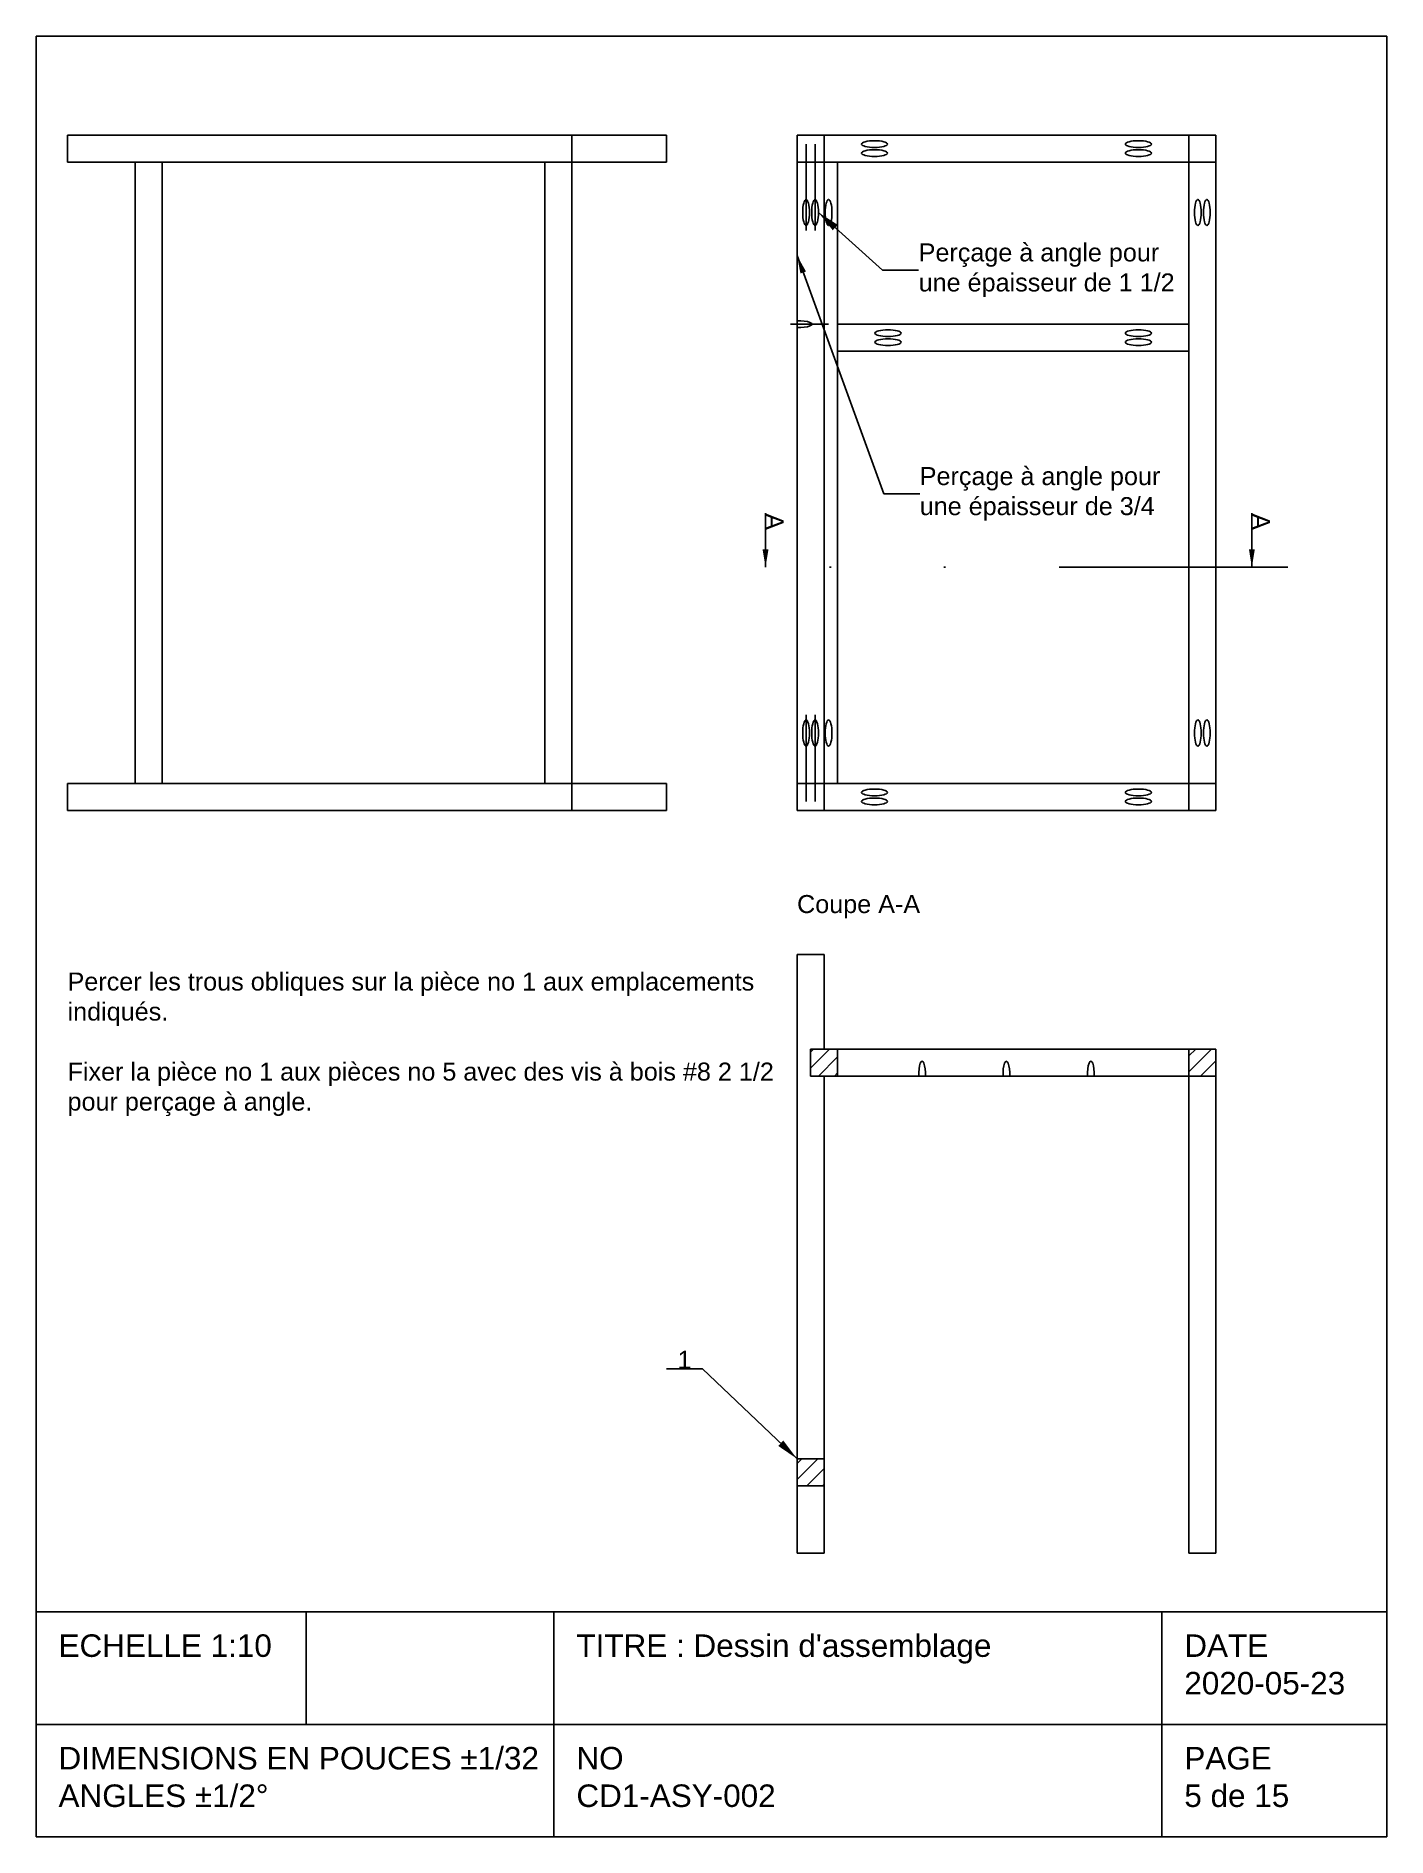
# Model space of a CAD drawing. Header units: inches. Extents: x -67 to 8, y -72 to 28.
import ezdxf

# ---------------------------------------------------------------- set-up
doc = ezdxf.new("R2010")
doc.units = ezdxf.units.IN
doc.header["$MEASUREMENT"] = 0
doc.linetypes.add('CENTER', pattern=[50.8, 31.75, -6.35, 6.35, -6.35])
doc.linetypes.add('DIVIDE', pattern=[31.75, 12.7, -6.3, 0.1, -6.25, 0.1, -6.3])
doc.layers.get('0').update_dxf_attribs({"lineweight": 25})
doc.styles.add('QCADDimTextStyle', font='txt')
doc.styles.add('textstyle11', font='')
doc.styles.add('textstyle12', font='')
doc.styles.add('textstyle13', font='')
doc.styles.add('textstyle14', font='')
doc.styles.add('textstyle15', font='')
doc.styles.add('textstyle16', font='')
doc.styles.add('textstyle17', font='')
doc.styles.add('textstyle18', font='')
doc.styles.add('textstyle19', font='')
doc.styles.add('textstyle20', font='')
doc.styles.add('textstyle21', font='')
doc.styles.add('textstyle22', font='')
doc.styles.add('textstyle23', font='')
doc.styles.get('textstyle11').set_extended_font_data('Arial')
doc.styles.get('textstyle12').set_extended_font_data('Arial')
doc.styles.get('textstyle13').set_extended_font_data('Arial')
doc.styles.get('textstyle14').set_extended_font_data('Arial')
doc.styles.get('textstyle15').set_extended_font_data('Arial')
doc.styles.get('textstyle16').set_extended_font_data('Arial')
doc.styles.get('textstyle17').set_extended_font_data('Arial')
doc.styles.get('textstyle18').set_extended_font_data('Arial')
doc.styles.get('textstyle19').set_extended_font_data('Arial')
doc.styles.get('textstyle20').set_extended_font_data('Arial')
doc.styles.get('textstyle21').set_extended_font_data('Arial')
doc.styles.get('textstyle22').set_extended_font_data('Arial')
doc.styles.get('textstyle23').set_extended_font_data('Arial')
doc.dimstyles.new('QCADDimStyle', dxfattribs={"dimscale": 10, "dimtxt": 0.125, "dimasz": 0.125, "dimexe": 0.0625, "dimexo": 0.03125, "dimgap": 0.03125, "dimtad": 1, "dimtoh": 1, "dimdec": 4, "dimzin": 0, "dimdsep": 46, "dimtxsty": 'QCADDimTextStyle', "dimcen": 0.09, "dimadec": 0, "dimazin": 0, "dimtfac": 1, "dimtdec": 4, "dimtofl": 0, "dimtmove": 0, "dimatfit": 3, "dimfxl": 1, "dimtolj": 1, "dimtzin": 0, "dimarcsym": 0})

# ---------------------------------------------------------------- blocks, each defined once
blk = doc.blocks.new('cartouche_ANSI_A')
for p, q in [((0, 10), (7.5, 10)), ((0, 0), (0, 10)), ((7.5, 10), (7.5, 0)), ((0, 1.5), (0, 0)), ((7.5, 0), (7.5, 1.5)), ((0, 1.25), (7.5, 1.25)), ((1.5, 1.25), (1.5, 0.625)), ((2.875, 0), (2.875, 1.25)), ((6.25, 1.25), (6.25, 0)), ((0, 0), (0, 0.75)), ((7.5, 0.75), (7.5, 0)), ((0, 0.625), (2.875, 0.625)), ((2.875, 0.625), (5.625, 0.625)), ((5.625, 0.625), (7.5, 0.625)), ((7.5, 0), (0, 0)), ((0, 0), (7.5, 0)), ((7.5, 0), (0, 0))]:
    blk.add_line(p, q)
at = {"char_height": 0.125, "attachment_point": 1}
for s, insert, style in [('ECHELLE 1:10', (0.125, 1.125), 'textstyle12'), ("TITRE : Dessin d'assemblage", (3, 1.125), 'textstyle14'), ('DATE\\P2020-05-23', (6.375, 1.125), 'textstyle16'), ('DIMENSIONS EN POUCES %%p1/32\\PANGLES %%p1/2%%d', (0.125, 0.5), 'textstyle11'), ('NO\\PCD1-ASY-002', (3, 0.5), 'textstyle13'), ('PAGE\\P5 de 15', (6.375, 0.5), 'textstyle15')]:
    blk.add_mtext(s, dxfattribs=dict(at, insert=insert, style=style))

msp = doc.modelspace()

# ---------------------------------------------------------------- hatches: boundary and pattern name
h = msp.add_hatch()
h.set_pattern_fill('ANSI31', color=256, scale=5, style=0)
h.paths.add_polyline_path([(-24, -28.25), (-24, -29.75), (-22.5, -29.75), (-22.5, -28.25)], flags=0)
h = msp.add_hatch()
h.set_pattern_fill('ANSI31', color=256, scale=5, style=0)
h.paths.add_polyline_path([(-3, -29.75), (-1.5, -29.75), (-1.5, -28.25), (-3, -28.25)], flags=0)
h = msp.add_hatch()
h.set_pattern_fill('ANSI31', color=256, scale=5, style=0)
h.paths.add_polyline_path([(-24.75, -52.5), (-23.25, -52.5), (-23.25, -51), (-24.75, -51)], flags=0)

# ---------------------------------------------------------------- linework, layer by layer
for p, q in [((-65.25, 22.5), (-65.25, 21)), ((-37.25, 22.5), (-65.25, 22.5)), ((-65.25, 22.5), (-65.25, 21)), ((-32, 22.5), (-65.25, 22.5)), ((-37.25, 21), (-37.25, 22.5)), ((-32, 21), (-32, 22.5)), ((-23.25, 22.5), (-24.75, 22.5)), ((-24.75, 22.5), (-24.75, 21)), ((-23.25, 21), (-23.25, 22.5)), ((-23.25, 22.5), (-3, 22.5)), ((-23.25, 21), (-23.25, 22.5)), ((-1.5, 22.5), (-3, 22.5)), ((-3, 22.5), (-3, 21)), ((-3, 22.5), (-3, 21)), ((-3, 21), (-3, 22.5)), ((-1.5, 21), (-1.5, 22.5)), ((-65.25, 21), (-37.25, 21)), ((-65.25, 21), (-32, 21)), ((-38.75, 21), (-38.75, -13.5)), ((-37.25, 21), (-38.75, 21)), ((-37.25, -13.5), (-37.25, 21)), ((-24.75, 21), (-23.25, 21)), ((-24.75, 21), (-24.75, -13.5)), ((-22.5, 21), (-24, 21)), ((-3, 21), (-23.25, 21)), ((-22.5, -13.5), (-22.5, 21)), ((-3, 21), (-1.5, 21)), ((-3, 21), (-3, -13.5)), ((-1.5, 21), (-3, 21)), ((-1.5, -13.5), (-1.5, 21)), ((-61.5, 21), (-60, 21)), ((-61.5, -13.5), (-61.5, 21)), ((-60, 21), (-60, -13.5)), ((-23.25, -13.5), (-23.25, 21)), ((-23, 12), (-25.12, 12)), ((-22.5, 10.5), (-22.5, 12)), ((-22.5, 12), (-3, 12)), ((-3, 12), (-3, 10.5)), ((-3, 10.5), (-22.5, 10.5)), ((-65.25, -13.5), (-65.25, -15)), ((-37.25, -13.5), (-65.25, -13.5)), ((-65.25, -13.5), (-65.25, -15)), ((-32, -13.5), (-65.25, -13.5)), ((-60, -13.5), (-61.5, -13.5)), ((-38.75, -13.5), (-37.25, -13.5)), ((-37.25, -15), (-37.25, -13.5)), ((-32, -15), (-32, -13.5)), ((-23.25, -13.5), (-24.75, -13.5)), ((-24.75, -13.5), (-24.75, -15)), ((-24.75, -13.5), (-23.25, -13.5)), ((-24, -13.5), (-22.5, -13.5)), ((-23.25, -15), (-23.25, -13.5)), ((-23.25, -13.5), (-3, -13.5)), ((-23.25, -15), (-23.25, -13.5)), ((-1.5, -13.5), (-3, -13.5)), ((-3, -13.5), (-3, -15)), ((-3, -13.5), (-3, -15)), ((-3, -15), (-3, -13.5)), ((-3, -13.5), (-1.5, -13.5)), ((-1.5, -15), (-1.5, -13.5)), ((-65.25, -15), (-37.25, -15)), ((-65.25, -15), (-32, -15)), ((-24.75, -15), (-23.25, -15)), ((-3, -15), (-23.25, -15)), ((-3, -15), (-1.5, -15)), ((-24.75, -56.25), (-24.75, -23)), ((-24.75, -23), (-23.25, -23)), ((-23.25, -23), (-23.25, -28.25)), ((-24, -28.25), (-24, -29.75)), ((-22.5, -28.25), (-24, -28.25)), ((-22.5, -28.25), (-23.25, -28.25)), ((-3, -28.25), (-22.5, -28.25)), ((-22.5, -29.75), (-22.5, -28.25)), ((-3, -56.25), (-3, -28.25)), ((-3, -28.25), (-1.5, -28.25)), ((-3, -29.75), (-3, -28.25)), ((-1.5, -28.25), (-1.5, -29.75)), ((-24, -29.75), (-22.5, -29.75)), ((-23.25, -29.75), (-23.25, -56.25)), ((-23.25, -29.75), (-3, -29.75)), ((-3, -29.75), (-1.5, -29.75)), ((-1.5, -29.75), (-1.5, -56.25)), ((-23.25, -51), (-24.75, -51)), ((-24.75, -51), (-24.75, -52.5)), ((-23.25, -52.5), (-23.25, -51)), ((-24.75, -52.5), (-23.25, -52.5)), ((-23.25, -56.25), (-24.75, -56.25)), ((-1.5, -56.25), (-3, -56.25))]:
    msp.add_line(p, q)
at = {"linetype": 'CENTER'}
for p, q in [((-24.25, 22), (-24.25, 17.2)), ((-23.75, 22), (-23.75, 17.2)), ((-24.25, -14.5), (-24.25, -9.7)), ((-23.75, -14.5), (-23.75, -9.7))]:
    msp.add_line(p, q, dxfattribs=at)
at = {"linetype": 'DIVIDE'}
msp.add_line((2.5, -1.5), (-28.5, -1.5), dxfattribs=at)
for centre, major_axis in [((-20.45, 22), (0.724, 0)), ((-5.8, 22), (-0.724, 0)), ((-20.45, 21.5), (0.724, 0)), ((-5.8, 21.5), (-0.724, 0)), ((-24.25, 18.2), (0, -0.724)), ((-23.75, 18.2), (0, -0.724)), ((-23, 18.2), (0, -0.724)), ((-2.5, 18.2), (0, -0.724)), ((-2, 18.2), (0, -0.724)), ((-19.7, 11.5), (0.724, 0)), ((-19.7, 11), (0.724, 0)), ((-5.8, 11.5), (-0.724, 0)), ((-5.8, 11), (-0.724, 0)), ((-24.25, -10.7), (0, 0.724)), ((-23.75, -10.7), (0, 0.724)), ((-23, -10.7), (0, 0.724)), ((-2.5, -10.7), (0, 0.724)), ((-2, -10.7), (0, 0.724)), ((-20.45, -14), (0.724, 0)), ((-5.8, -14), (-0.724, 0)), ((-20.45, -14.5), (0.724, 0)), ((-5.8, -14.5), (-0.724, 0))]:
    msp.add_ellipse(centre, major_axis=major_axis, ratio=0.25882)
for centre, major_axis in [((-24.65, 12), (0.724, 0)), ((-17.81, -29.65), (0, 0.724)), ((-13.13, -29.65), (0, 0.724)), ((-8.44, -29.65), (0, 0.724))]:
    msp.add_ellipse(centre, major_axis=major_axis, ratio=0.25882, start_param=4.57324, end_param=7.99313)

# ---------------------------------------------------------------- block references
at = {"xscale": 10, "yscale": 10}
msp.add_blockref('cartouche_ANSI_A', (-67, -72), dxfattribs=at)

# ---------------------------------------------------------------- texts
at = {"char_height": 1}
for s, insert, attachment_point, style in [('Perçage à angle pour \\Pune épaisseur de 1 1/2', (-18, 15), 4, 'textstyle18'), ('Perçage à angle pour \\Pune épaisseur de 3/4', (-17.94, 2.58), 4, 'textstyle17'), ('Coupe A-A', (-24.75, -21), 7, 'textstyle22'), ('Percer les trous obliques sur la pièce no 1 aux emplacements \\Pindiqués.\\P\\PFixer la pièce no 1 aux pièces no 5 avec des vis à bois #8 2 1/2 \\Ppour perçage à angle.', (-65.25, -24), 1, 'textstyle19'), ('1', (-31, -46), 8, 'textstyle23')]:
    msp.add_mtext(s, dxfattribs=dict(at, insert=insert, attachment_point=attachment_point, style=style))
at = {"char_height": 1, "attachment_point": 7, "rotation": 270}
for insert, style in [((-26.5, 1.5), 'textstyle21'), ((0.5, 1.5), 'textstyle20')]:
    msp.add_mtext('A', dxfattribs=dict(at, insert=insert, style=style))

# ---------------------------------------------------------------- leaders
for points in [[(-23.56, 18.2), (-20, 15), (-18, 15)], [(-24.75, -51), (-30, -46), (-32, -46)]]:
    msp.add_leader(points, dimstyle='QCADDimStyle')
for points in [[(-24.75, 15.81), (-19.94, 2.58), (-17.94, 2.58)], [(-26.5, -1.5), (-26.5, 1.5)], [(0.5, -1.5), (0.5, 1.5)]]:
    msp.add_leader(points, dimstyle='QCADDimStyle', override={"dimscale": 8, "dimtxt": 0.18, "dimexe": 0.18, "dimexo": 0.0625, "dimgap": 0.09, "dimtad": 0, "dimtih": 1})

doc.saveas('drawing.dxf')
